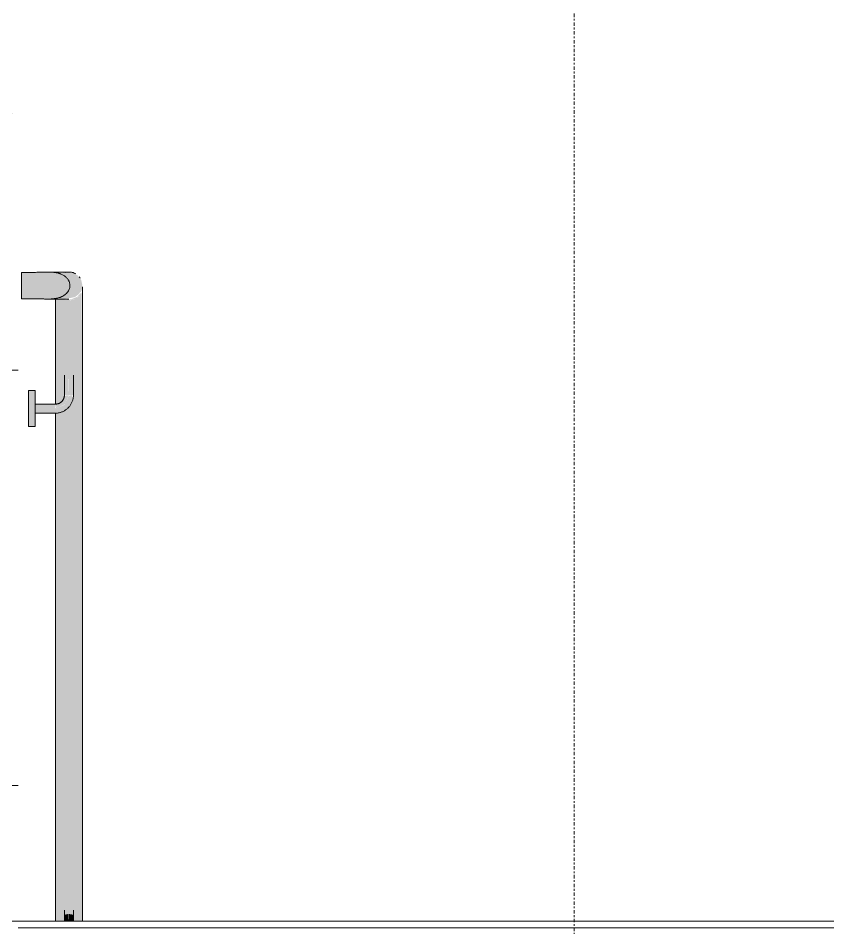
# Model space of a CAD drawing. Header units: inches. Extents: x 9661 to 16490, y -393 to 647.
# Drawn here: x 13487.9 to 13532.8, y 135.6 to 186.1 of the extents above; entities that cross this region are included whole.
import ezdxf

# ---------------------------------------------------------------- set-up
doc = ezdxf.new("R2010")
doc.units = ezdxf.units.IN
doc.header["$MEASUREMENT"] = 0
doc.linetypes.add('Dash Dot 3_16_', pattern=[0.3125, 0.1875, -0.0625, 0, -0.0625])
doc.linetypes.add('Grid Line 1_2_', pattern=[0.875, 0.5, -0.125, 0.125, -0.125])
for name, color, linetype, lineweight in [('0-3', 55, 'Continuous', 9), ('0-4', 90, 'Continuous', 5), ('A-ANNO-SYMB-1', 150, 'Dash Dot 3_16_', 9), ('A-FLOR-3', 7, 'Continuous', 9), ('A-FLOR-HRAL-1', 7, 'Continuous', 9), ('A-FLOR-HRAL-2', 55, 'Continuous', 9), ('A-FLOR-HRAL-3', 41, 'Continuous', 9), ('A-FLOR-LEVL-1', 51, 'Grid Line 1_2_', 9), ('A-FLOR-MCUT-1', 7, 'Continuous', 9), ('A-WALL-PATT-2', 45, 'Continuous', 9)]:
    doc.layers.add(name, color=color, linetype=linetype, lineweight=lineweight)

# ---------------------------------------------------------------- blocks, each defined once
blk = doc.blocks.new('Railing - Handrail - Bracket-V157-BUILDING SECTION - NORTH_SOUTH - LOOKING WEST')
at = {"layer": 'A-FLOR-HRAL-1'}
for points in [[(2530.672, 136), (2530.686, 136), (2530.661, 136.393), (2530.492, 136.362), (2530.442, 136.317), (2530.436, 136.294), (2530.47, 136), (2530.622, 136)], [(2530.852, 136), (2530.936, 136), (2530.903, 136.355), (2530.686, 136.391), (2530.686, 136), (2530.811, 136)]]:
    blk.add_hatch(color=256, dxfattribs=at).paths.add_polyline_path(points, flags=0)
at = {"layer": 'A-FLOR-HRAL-2'}
for p, q in [((2530.436, 136.603), (2530.436, 136)), ((2530.936, 136), (2530.936, 136.603))]:
    blk.add_line(p, q, dxfattribs=at)
blk = doc.blocks.new('Railing - Handrail - Bracket-2694488-BUILDING SECTION - NORTH_SOUTH - LOOKING WEST')
at = {"layer": 'A-FLOR-HRAL-1'}
for points in [[(2530.492, 165.173), (2530.686, 165.173), (2530.661, 166.066), (2530.492, 166.035), (2530.442, 165.989), (2530.436, 165.967), (2530.478, 165.173)], [(2530.751, 165.173), (2530.936, 165.173), (2530.903, 166.027), (2530.686, 166.064), (2530.686, 165.173)], [(2528.811, 164.423), (2528.811, 165.423), (2528.436, 165.389), (2528.436, 164.423)], [(2529.936, 164.423), (2530.477, 164.667), (2530.671, 165.173), (2530.492, 165.146), (2530.176, 164.737), (2529.969, 164.651), (2530.037, 164.588), (2529.939, 164.427)], [(2529.936, 164.206), (2530.297, 164.25), (2530.47, 164.356), (2530.848, 164.763), (2530.904, 164.958), (2530.863, 165.173), (2530.671, 165.136), (2530.467, 164.642), (2529.936, 164.423), (2529.936, 164.208)], [(2529.214, 164.423), (2529.936, 164.423), (2529.936, 164.673), (2528.811, 164.639), (2528.811, 164.423)], [(2528.811, 163.423), (2528.811, 164.423), (2528.436, 164.423), (2528.436, 163.423)], [(2529.936, 164.173), (2529.936, 164.423), (2528.811, 164.423), (2528.811, 164.173)]]:
    blk.add_hatch(color=256, dxfattribs=at).paths.add_polyline_path(points, flags=0)
at = {"layer": 'A-FLOR-HRAL-2'}
for p, q in [((2530.436, 166.276), (2530.436, 165.173)), ((2530.936, 165.173), (2530.936, 166.276)), ((2528.811, 165.423), (2528.436, 165.423)), ((2528.436, 164.423), (2528.436, 165.423)), ((2528.811, 165.423), (2528.811, 164.423)), ((2529.936, 164.673), (2528.811, 164.673)), ((2528.436, 163.423), (2528.436, 164.423)), ((2528.811, 164.423), (2528.811, 163.423)), ((2528.811, 164.173), (2529.936, 164.173)), ((2528.436, 163.423), (2528.811, 163.423))]:
    blk.add_line(p, q, dxfattribs=at)
at = {"layer": 'A-FLOR-HRAL-2', "flags": 128}
for points in [[(2530.436, 165.173), (2530.436, 165.153), (2530.435, 165.133), (2530.433, 165.113), (2530.43, 165.093), (2530.426, 165.073), (2530.422, 165.054), (2530.417, 165.035), (2530.411, 165.015), (2530.404, 164.997), (2530.397, 164.978), (2530.389, 164.96), (2530.38, 164.942), (2530.37, 164.924), (2530.36, 164.907), (2530.349, 164.89), (2530.337, 164.874), (2530.325, 164.858), (2530.312, 164.843), (2530.299, 164.828), (2530.285, 164.814), (2530.27, 164.8), (2530.255, 164.787), (2530.239, 164.775), (2530.223, 164.763), (2530.206, 164.752), (2530.189, 164.742), (2530.172, 164.732), (2530.154, 164.723), (2530.136, 164.714), (2530.117, 164.707), (2530.099, 164.7), (2530.08, 164.694), (2530.06, 164.688), (2530.041, 164.684), (2530.021, 164.68), (2530.001, 164.677), (2529.982, 164.675), (2529.962, 164.673), (2529.942, 164.673), (2529.936, 164.673)], [(2529.936, 164.173), (2529.976, 164.174), (2530.016, 164.176), (2530.056, 164.18), (2530.096, 164.185), (2530.135, 164.193), (2530.174, 164.201), (2530.213, 164.212), (2530.251, 164.223), (2530.289, 164.237), (2530.326, 164.252), (2530.362, 164.268), (2530.398, 164.286), (2530.433, 164.305), (2530.467, 164.325), (2530.501, 164.347), (2530.533, 164.371), (2530.565, 164.395), (2530.596, 164.421), (2530.625, 164.448), (2530.654, 164.476), (2530.681, 164.505), (2530.707, 164.536), (2530.732, 164.567), (2530.755, 164.599), (2530.778, 164.632), (2530.799, 164.667), (2530.818, 164.701), (2530.836, 164.737), (2530.853, 164.773), (2530.868, 164.81), (2530.882, 164.848), (2530.894, 164.886), (2530.905, 164.925), (2530.914, 164.963), (2530.922, 165.003), (2530.928, 165.042), (2530.932, 165.082), (2530.935, 165.122), (2530.936, 165.162), (2530.936, 165.173)]]:
    blk.add_lwpolyline(points, dxfattribs=at)
blk = doc.blocks.new('Railing - Railing-2663441-BUILDING SECTION - NORTH_SOUTH - LOOKING WEST')
at = {"layer": 'A-FLOR-HRAL-3'}
for points in [[(2529.491, 170.5), (2530.037, 170.564), (2530.312, 170.652), (2530.608, 170.876), (2530.743, 171.25), (2530.608, 171.603), (2530.461, 171.764), (2530.037, 171.942), (2529.848, 171.979), (2529.292, 171.996), (2528.061, 171.979), (2528.061, 170.521), (2529.083, 170.512)], [(2530.743, 171.25), (2531.436, 171.25), (2531.369, 171.545), (2531.297, 171.654), (2531.258, 171.683), (2531.165, 171.82), (2530.953, 171.931), (2530.649, 171.967), (2530.037, 171.942), (2530.314, 171.841), (2530.492, 171.73), (2530.689, 171.449), (2530.704, 171.395)], [(2530.269, 170.505), (2530.766, 170.558), (2531.016, 170.612), (2531.233, 170.772), (2531.281, 170.841), (2531.345, 170.898), (2531.412, 171.063), (2531.411, 171.25), (2530.743, 171.25), (2530.608, 170.876), (2530.172, 170.602), (2530.037, 170.526), (2530.306, 170.511)], [(2530.686, 170.425), (2531.061, 170.511), (2531.281, 170.684), (2531.354, 170.821), (2531.308, 170.814), (2531.143, 170.621), (2530.784, 170.48), (2530.492, 170.447), (2530.588, 170.436)]]:
    blk.add_hatch(color=256, dxfattribs=at).paths.add_polyline_path(points, flags=0)
h = blk.add_hatch(color=256, dxfattribs=at)
h.paths.add_polyline_path([(2529.936, 164.664), (2529.969, 164.476), (2530.037, 164.623), (2529.939, 164.663)], flags=0)
h.paths.add_polyline_path([(2530.936, 136), (2531.436, 136), (2531.399, 170.875), (2531.248, 170.647), (2531.12, 170.549), (2530.973, 170.48), (2530.784, 170.436), (2530.492, 170.447), (2530.156, 170.528), (2529.936, 170.5), (2529.969, 164.67), (2530.201, 164.748), (2530.311, 164.814), (2530.467, 165.173), (2530.436, 165.173), (2530.47, 166.027), (2530.686, 166.064), (2530.88, 166.035), (2530.928, 166.002), (2530.936, 165.967), (2530.903, 164.953), (2530.811, 164.723), (2530.395, 164.284), (2530.145, 164.207), (2529.936, 164.173), (2529.962, 136), (2530.436, 136), (2530.47, 136.355), (2530.686, 136.391), (2530.88, 136.362), (2530.928, 136.33), (2530.936, 136.294)], flags=0)
at = {"layer": 'A-FLOR-HRAL-1'}
for p, q in [((2528.686, 171.979), (2528.061, 171.979)), ((2528.061, 171.979), (2528.061, 170.521)), ((2528.061, 170.521), (2528.686, 170.521))]:
    blk.add_line(p, q, dxfattribs=at)
for points, knots in [([(2530.193, 171.904), (2530.181, 171.909), (2530.157, 171.917), (2530.109, 171.932), (2530.047, 171.948), (2529.972, 171.963), (2529.91, 171.974), (2529.86, 171.981), (2529.809, 171.987), (2529.746, 171.992), (2529.669, 171.996), (2529.593, 171.999), (2529.518, 172.001), (2529.443, 172), (2529.367, 171.998), (2529.292, 171.996), (2529.216, 171.994), (2529.114, 171.989), (2528.937, 171.982), (2528.786, 171.98), (2528.686, 171.979)], [0.375, 0.375, 0.375, 0.375, 0.390625, 0.40625, 0.4375, 0.46875, 0.5, 0.515625, 0.53125, 0.5625, 0.59375, 0.625, 0.65625, 0.6875, 0.71875, 0.75, 0.78125, 0.8125, 0.875, 1, 1, 1, 1]), ([(2530.743, 171.25), (2530.741, 171.304), (2530.729, 171.381), (2530.701, 171.463), (2530.681, 171.508), (2530.659, 171.552), (2530.625, 171.604), (2530.576, 171.663), (2530.53, 171.708), (2530.491, 171.741), (2530.452, 171.772), (2530.4, 171.808), (2530.333, 171.845), (2530.275, 171.872), (2530.23, 171.89), (2530.209, 171.898), (2530.2, 171.902)], [0, 0, 0, 0, 0.0625, 0.09375, 0.109375, 0.125, 0.15625, 0.1875, 0.21875, 0.234375, 0.25, 0.28125, 0.3125, 0.34375, 0.359375, 0.3719179, 0.3719179, 0.3719179, 0.3719179]), ([(2528.686, 170.521), (2528.751, 170.519), (2528.85, 170.517), (2528.983, 170.514), (2529.083, 170.512), (2529.184, 170.508), (2529.287, 170.504), (2529.372, 170.501), (2529.44, 170.5), (2529.491, 170.5), (2529.542, 170.501), (2529.609, 170.502), (2529.693, 170.504), (2529.777, 170.509), (2529.844, 170.516), (2529.893, 170.524), (2529.943, 170.533), (2530.011, 170.545), (2530.096, 170.564), (2530.178, 170.589), (2530.242, 170.613), (2530.28, 170.63), (2530.309, 170.645), (2530.339, 170.661), (2530.392, 170.69), (2530.465, 170.737), (2530.531, 170.791), (2530.578, 170.838), (2530.609, 170.876), (2530.635, 170.915), (2530.668, 170.971), (2530.701, 171.045), (2530.729, 171.143), (2530.74, 171.213), (2530.743, 171.25)], [0, 0, 0, 0, 0.083333, 0.125, 0.166667, 0.208333, 0.25, 0.291667, 0.3125, 0.333333, 0.354167, 0.375, 0.416667, 0.458333, 0.479167, 0.5, 0.520833, 0.541667, 0.583333, 0.625, 0.645833, 0.666667, 0.677083, 0.6875, 0.708333, 0.75, 0.791667, 0.8125, 0.833333, 0.854167, 0.875, 0.916667, 0.958333, 1, 1, 1, 1])]:
    blk.add_open_spline(points, degree=3, knots=knots, dxfattribs=at)
at = {"layer": 'A-FLOR-HRAL-2'}
for p, q in [((2531.436, 136), (2531.436, 171.063)), ((2529.936, 170.501), (2529.936, 164.664)), ((2529.936, 164.181), (2529.936, 136))]:
    blk.add_line(p, q, dxfattribs=at)
at = {"layer": 'A-FLOR-HRAL-2', "flags": 128}
for points in [[(2530.686, 172), (2530.685, 172), (2530.68, 172), (2530.672, 172), (2530.661, 172), (2530.646, 172), (2530.629, 172), (2530.608, 172), (2530.585, 172), (2530.558, 172), (2530.528, 172), (2530.496, 172), (2530.46, 172), (2530.422, 172), (2530.381, 172), (2530.337, 172), (2530.29, 172), (2530.241, 172), (2530.19, 172), (2530.136, 172), (2530.08, 172), (2530.021, 172), (2529.961, 172), (2529.898, 172), (2529.833, 172), (2529.767, 172), (2529.699, 172), (2529.629, 172), (2529.558, 172), (2529.505, 172)], [(2530.5, 171.977), (2530.529, 171.983), (2530.559, 171.989), (2530.588, 171.994), (2530.618, 171.997), (2530.648, 171.999), (2530.678, 172), (2530.708, 172), (2530.738, 171.998), (2530.768, 171.996), (2530.798, 171.992), (2530.827, 171.987), (2530.857, 171.98), (2530.886, 171.973), (2530.914, 171.964), (2530.943, 171.955), (2530.971, 171.944), (2530.998, 171.932), (2531.025, 171.919), (2531.052, 171.905)], [(2531.259, 171.734), (2531.278, 171.711), (2531.296, 171.687), (2531.313, 171.662)], [(2531.436, 171.17), (2531.436, 171.151), (2531.436, 171.131), (2531.436, 171.109), (2531.436, 171.085), (2531.436, 171.063)], [(2529.504, 170.5), (2529.577, 170.5), (2529.648, 170.5), (2529.717, 170.5), (2529.785, 170.5), (2529.851, 170.5), (2529.915, 170.5), (2529.977, 170.5), (2530.037, 170.5), (2530.095, 170.5), (2530.151, 170.5), (2530.204, 170.5), (2530.255, 170.5), (2530.303, 170.5), (2530.349, 170.5), (2530.392, 170.5), (2530.432, 170.5), (2530.47, 170.5), (2530.505, 170.5), (2530.537, 170.5), (2530.565, 170.5), (2530.591, 170.5), (2530.614, 170.5), (2530.634, 170.5), (2530.651, 170.5), (2530.664, 170.5), (2530.674, 170.5), (2530.681, 170.5), (2530.685, 170.5), (2530.686, 170.5)]]:
    blk.add_lwpolyline(points, dxfattribs=at)
for name in ['Railing - Handrail - Bracket-2694488-BUILDING SECTION - NORTH_SOUTH - LOOKING WEST', 'Railing - Handrail - Bracket-V157-BUILDING SECTION - NORTH_SOUTH - LOOKING WEST']:
    blk.add_blockref(name, (0, 0))
blk = doc.blocks.new('CTR - 1st Phase -Stairs _ Elevators_rvt-2-BUILDING SECTION - NORTH_SOUTH - LOOKING WEST')
at = {"layer": 'A-WALL-PATT-2'}
h = blk.add_hatch(dxfattribs=at)
h.set_pattern_fill('FP_41', color=256, style=0, pattern_type=2)
h.set_pattern_definition([(0, (3257.106, 59.024), (30.72, 7.68), [1.267, -21.773, 1.267, -21.773, -122.88]), (0, (3257.106, 59.024), (30.72, 7.68), [-46.08, 1.267, -44.813, 1.267, -21.773, -53.76]), (0, (3257.106, 59.024), (30.72, 7.68), [-115.2, 1.267, -14.093, 1.267, -37.133]), (120, (3268.626, 62.864), (-22.011075, 22.7643), [1.267, -21.773, 1.267, -21.773, -122.88]), (120, (3268.626, 62.864), (-22.011075, 22.7643), [-46.08, 1.267, -44.813, 1.267, -21.773, -53.76]), (120, (3268.626, 62.864), (-22.011075, 22.7643), [-115.2, 1.267, -14.093, 1.267, -37.133]), (240, (3272.466, 78.224), (-8.708925, -30.4443), [1.267, -21.773, 1.267, -21.773, -122.88]), (240, (3272.466, 78.224), (-8.708925, -30.4443), [-46.08, 1.267, -44.813, 1.267, -21.773, -53.76]), (240, (3272.466, 78.224), (-8.708925, -30.4443), [-115.2, 1.267, -14.093, 1.267, -37.133])])
h.paths.add_polyline_path([(2527.874, 136), (2527.874, 268), (2527.249, 268), (2527.249, 136)], flags=0)
at = {"layer": 'A-FLOR-3'}
blk.add_line((2632.749, 136), (2527.874, 136), dxfattribs=at)
at = {"layer": 'A-FLOR-MCUT-1'}
blk.add_line((2632.749, 135.625), (2527.874, 135.625), dxfattribs=at)
at = {"layer": '0-3'}
blk.add_blockref('Railing - Railing-2663441-BUILDING SECTION - NORTH_SOUTH - LOOKING WEST', (0, 0), dxfattribs=at)

msp = doc.modelspace()

# ---------------------------------------------------------------- linework, layer by layer
at = {"layer": 'A-ANNO-SYMB-1'}
msp.add_line((13518.7456, -159.4941), (13518.7456, 422.9126), dxfattribs=at)
at = {"layer": 'A-FLOR-LEVL-1'}
msp.add_line((12791.0002, 136), (15128.0162, 136), dxfattribs=at)

# ---------------------------------------------------------------- block references
at = {"layer": '0-4'}
msp.add_blockref('CTR - 1st Phase -Stairs _ Elevators_rvt-2-BUILDING SECTION - NORTH_SOUTH - LOOKING WEST', (10960.0518, 0), dxfattribs=at)

doc.saveas('drawing.dxf')
